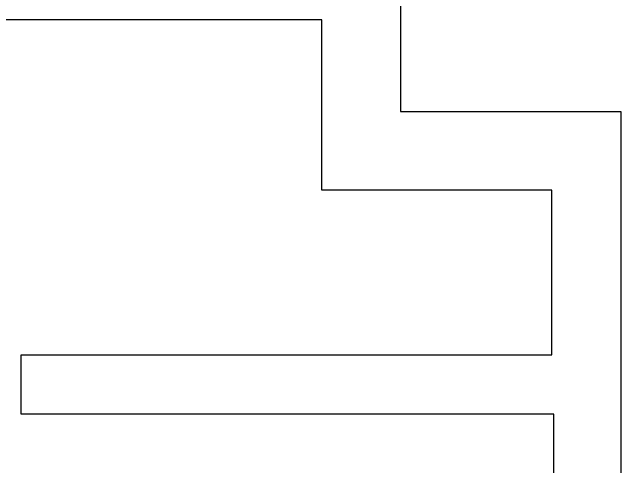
# Model space of a CAD drawing. Extents: x -3.6 to 36, y -4.5 to 18.6.
# Drawn here: x 16.246 to 18.938, y 5.631 to 7.641 of the extents above; entities that cross this region are included whole.
import ezdxf

# ---------------------------------------------------------------- set-up
doc = ezdxf.new("R2010")
doc.units = 0

msp = doc.modelspace()

# ---------------------------------------------------------------- linework, layer by layer
at = {"layer": 'Flow over'}
for p, q in [((17.9641, 7.9318), (17.9641, 7.20132)), ((17.6163, 7.60605), (14.0053, 7.60605)), ((17.6163, 6.85353), (17.6163, 7.60605)), ((17.9641, 7.20132), (18.9384, 7.20132)), ((18.9384, 7.20132), (18.9384, 2.76291)), ((18.6336, 6.85353), (17.6163, 6.85353)), ((18.6336, 6.12633), (18.6336, 6.85353)), ((16.2852, 5.86344), (16.2852, 6.12633)), ((16.2852, 6.12633), (18.6336, 6.12633)), ((18.6414, 5.86344), (16.2852, 5.86344)), ((18.6414, 2.95521), (18.6414, 5.86344))]:
    msp.add_line(p, q, dxfattribs=at)

doc.saveas('drawing.dxf')
